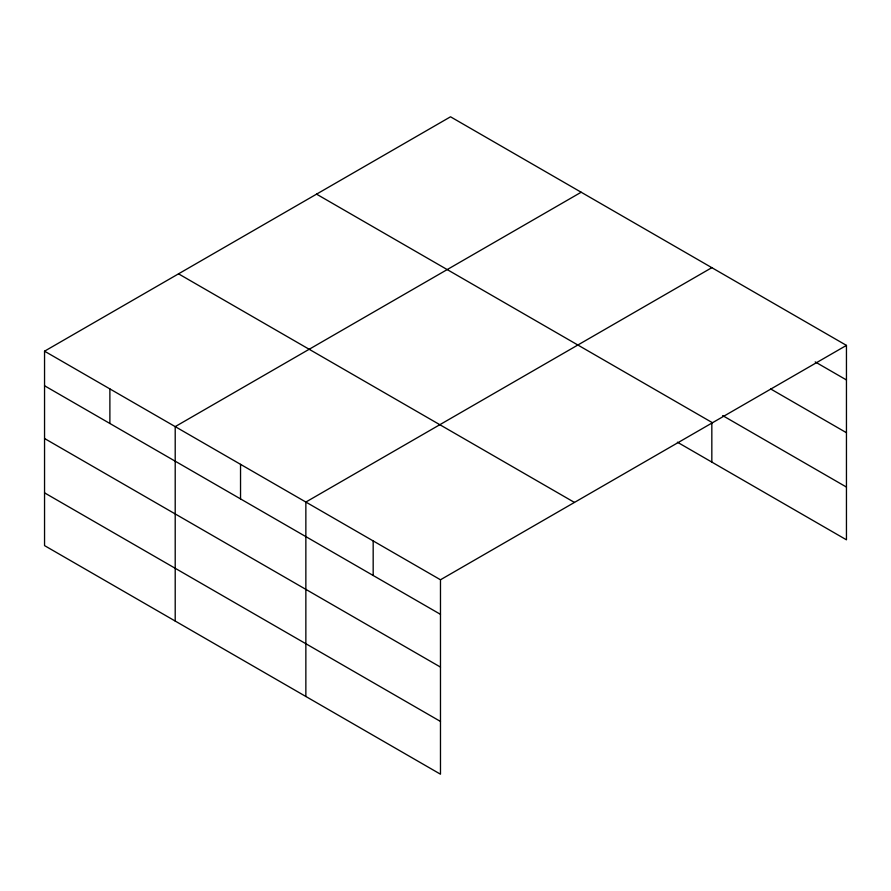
<?xml version="1.0" encoding="UTF-8"?>
<svg xmlns="http://www.w3.org/2000/svg" width="891" height="891" viewBox="0 0 891 891"><rect width="100%" height="100%" fill="white"/><g stroke="black" fill="none" stroke-linecap="round" stroke-linejoin="round"><path stroke-width="1.34" d="M44.55 351.188L440.477 579.774L440.477 774.201L44.55 545.615L44.55 351.188L450.523 116.799L846.45 345.385L846.45 539.812L677.394 442.203M581.177 192.233L175.204 426.622L175.204 621.049M711.831 267.668L305.858 502.056L305.858 696.484M440.477 579.774L846.45 345.385M815.198 361.913L846.45 379.956M770.726 388.988L846.45 432.714M722.657 415.585L846.45 487.065M316.55 194.149L712.477 422.735M178.523 273.838L574.45 502.424M44.55 385.758L440.477 614.345M44.55 438.506L440.477 667.092M44.55 492.857L440.477 721.443M711.831 423.225L711.831 462.095M373.173 540.915L373.173 575.486M240.537 464.334L240.537 498.904M109.883 388.899L109.883 423.47"/></g></svg>
